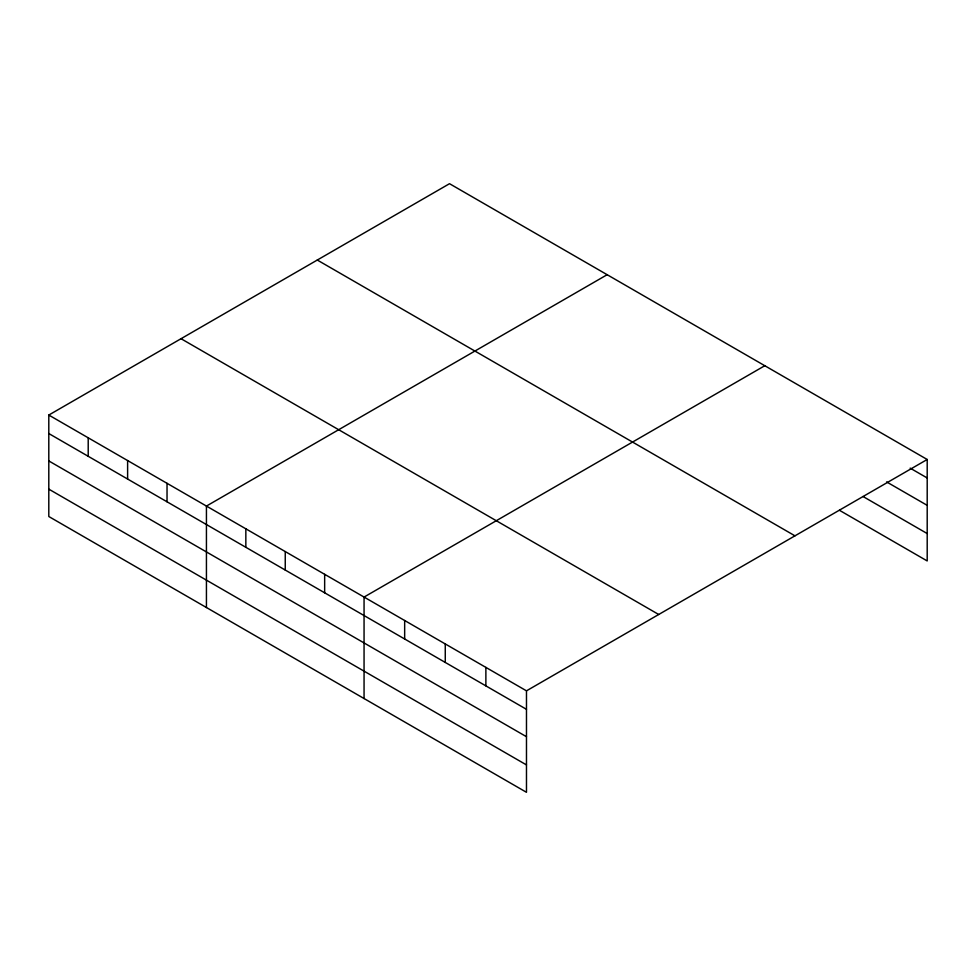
<?xml version="1.0" encoding="UTF-8"?>
<svg xmlns="http://www.w3.org/2000/svg" width="976" height="976" viewBox="0 0 976 976"><rect width="100%" height="100%" fill="white"/><g stroke="black" fill="none" stroke-linecap="round" stroke-linejoin="round"><path stroke-width="1.46" d="M48.8 415.056L526.479 690.837L526.479 792.305L48.8 516.511L48.8 415.056L449.521 183.695L927.2 459.489L927.2 560.944L839.445 510.277M607.157 274.707L206.436 506.068L206.436 607.523M764.794 365.719L364.06 597.068L364.06 698.535M526.479 690.837L927.2 459.489M910.169 468.138L927.2 477.972M886.598 481.912L927.2 505.348M863.028 496.503L927.2 533.555M317.285 260.043L794.964 535.836M181.036 338.709L658.715 614.49M48.8 433.539L526.479 709.32M48.8 460.928L526.479 736.709M48.8 489.135L526.479 764.916M485.877 667.401L485.877 685.884M445.263 643.953L445.263 662.436M404.662 620.516L404.662 638.999M324.654 574.327L324.654 592.81M285.248 551.574L285.248 570.057M245.842 528.821L245.842 547.304M167.03 483.315L167.03 501.798M127.612 460.562L127.612 479.045M88.206 437.809L88.206 456.292"/></g></svg>
